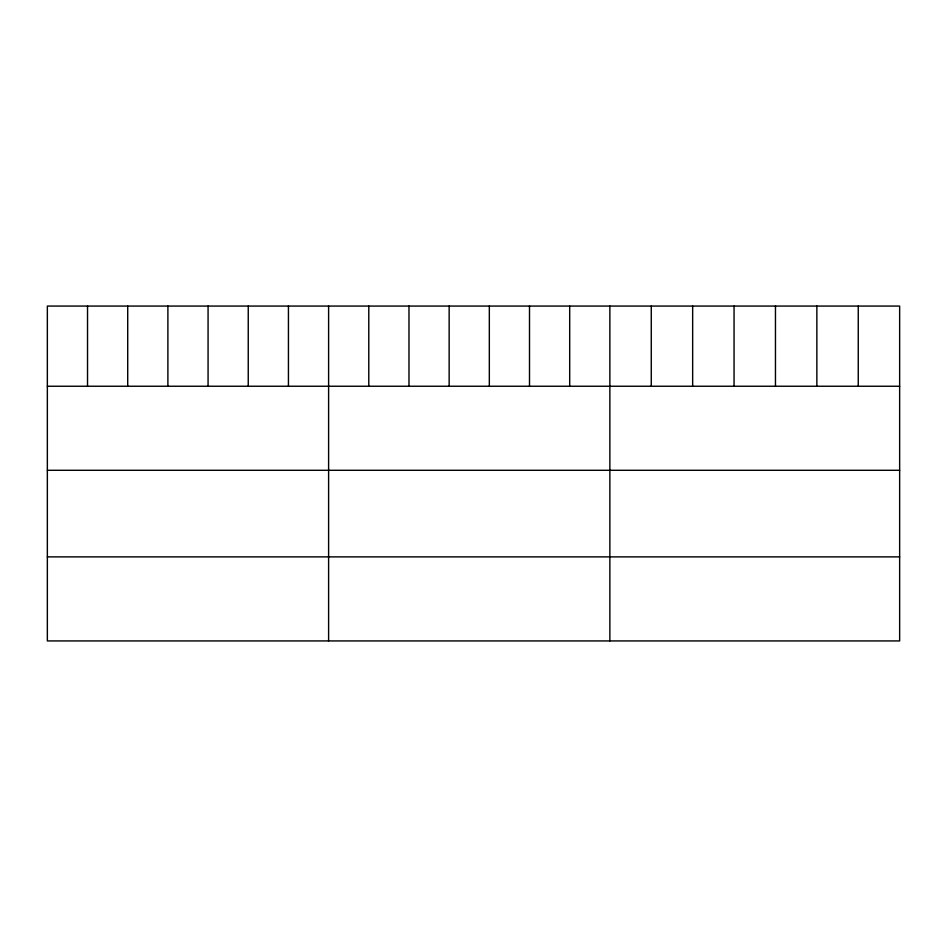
<?xml version="1.0" encoding="UTF-8"?>
<svg xmlns="http://www.w3.org/2000/svg" width="947" height="947" viewBox="0 0 947 947"><rect width="100%" height="100%" fill="white"/><g stroke="black" fill="none" stroke-linecap="round" stroke-linejoin="round"><path stroke-width="1.42" d="M899.65 386.246L899.65 640.93L47.35 640.93L47.35 306.07L899.65 306.07L899.65 386.246L47.35 386.246M47.35 470.292L899.65 470.292M47.35 556.883L899.65 556.883M858.254 306.07L858.254 386.246M816.859 306.07L816.859 386.246M775.463 306.07L775.463 386.246M734.055 306.07L734.055 386.246M692.659 306.07L692.659 386.246M651.264 306.07L651.264 386.246M609.868 306.07L609.868 640.93M569.692 306.07L569.692 386.246M529.503 306.07L529.503 386.246M489.327 306.07L489.327 386.246M449.15 306.07L449.15 386.246M408.974 306.07L408.974 386.246M368.785 306.07L368.785 386.246M328.609 306.07L328.609 640.93M288.433 306.07L288.433 386.246M248.244 306.07L248.244 386.246M208.068 306.07L208.068 386.246M167.891 306.07L167.891 386.246M127.715 306.07L127.715 386.246M87.526 306.07L87.526 386.246"/></g></svg>
